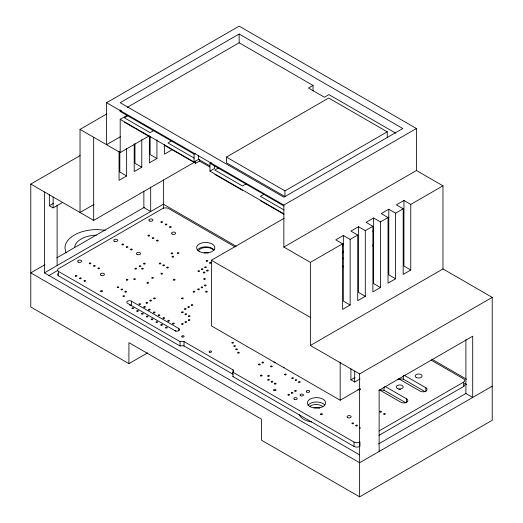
<?xml version="1.0" encoding="UTF-8"?>
<svg xmlns="http://www.w3.org/2000/svg" width="523" height="523" viewBox="0 0 523 523"><rect width="100%" height="100%" fill="white"/><g stroke="black" fill="none" stroke-linecap="round" stroke-linejoin="round"><path stroke-width="0.78" d="M342.31 253.616L343.127 251.635M342.526 252.661L343.284 251.092M106.555 102.704L239.148 26.15L416.445 128.514L416.445 170.511L283.852 247.065L283.852 205.068L106.555 102.704L106.555 144.701L120.656 136.555M239.148 34.021L120.192 102.704L283.852 197.191L402.808 128.514L239.148 34.021L239.148 42.775L127.226 107.392M94.14 204.362L80.032 212.508L80.032 129.39L106.633 114.034M120.192 109.863L120.192 111.451L121.598 110.641M149.048 135.915L120.192 152.572L120.192 119.329L127.226 115.263M127.926 115.766L124.396 117.806L150.068 132.626L153.945 130.384M147.715 352.79L128.906 363.648L30.785 306.994L30.785 184.07L80.156 155.566M49.345 194.791L49.345 205.729L53.405 203.382M49.345 205.729L53.137 207.912L62.603 202.447M171.171 141.079L167.942 142.949L194.216 158.116M126.631 148.323L126.631 175.976L119.054 180.35L119.054 151.075M141.785 139.576L141.785 167.229L134.208 171.603L134.208 143.949M156.939 139.772L156.939 158.482L149.362 162.856L149.362 136.013M172.093 149.728L164.516 154.108L164.516 144.348M120.192 111.451L194.066 154.102L195.367 153.357M313.022 90.937L313.022 85.426L308.478 88.047L324.391 97.239L328.934 94.611L395.774 133.202M120.192 119.329L194.066 161.98L198.609 159.352L209.677 165.745M30.785 184.07L93.669 220.379L194.327 162.267M165.275 145.793L195.602 163.287L199.479 161.051L209.788 167M283.852 213.815L209.978 171.165L209.978 163.294L211.279 162.542M387.236 131.822L284.943 190.875L284.943 196.563L226.413 162.771L226.413 157.083L328.706 98.03L387.236 131.822L387.236 137.51M44.886 264.73L30.785 272.875L359.621 462.731L492.215 386.177M56.876 257.806L144.335 207.317M209.978 171.165L214.522 168.543L214.522 165.392M218.725 167.785L214.848 170.027L242.509 185.998L246.385 183.756M44.422 191.948L44.422 272.875L163.379 204.192L236.174 246.222M48.646 275.686L57.798 270.404M263.612 194.451L260.382 196.315L283.969 209.939M283.852 205.068L416.445 128.514M359.981 388.785L340.172 400.226L211.403 325.881L211.403 260.264L284.277 218.189M350.149 239.41L343.33 235.468L335.753 239.848L342.572 243.783L342.572 309.4L350.149 305.027L350.149 239.41L357.725 235.036L357.725 300.653L365.302 296.28L365.302 230.656L372.879 226.282L372.879 291.899L380.456 287.526L380.456 221.909L373.638 217.973L366.061 222.347L372.879 226.282M365.302 230.656L358.484 226.721L350.907 231.094L357.725 235.036M395.61 213.162L388.792 209.226L381.215 213.6L388.033 217.535L388.033 283.152L395.61 278.779L395.61 213.162L403.187 208.788L403.187 274.405L410.764 270.031L410.764 204.415L442.968 185.822L442.968 268.94L310.374 345.487L310.374 262.376L283.852 247.065M410.764 204.415L403.946 200.472L396.369 204.846L403.187 208.788M310.374 262.376L343.33 243.345M380.456 221.909L388.792 217.097M310.374 345.487L359.621 373.925L492.215 297.371L492.215 420.296L359.621 496.85L261.5 440.203L261.5 419.204L128.906 342.65L128.906 363.648M350.907 368.892L350.907 379.829L354.967 377.488M350.907 379.829L354.699 382.019L360.105 378.894M378.972 431.004L463.528 382.182A4.079 2.36 0 0 0 463.528 378.848L431.155 360.157M378.972 435.378L463.528 386.556A4.079 2.36 0 0 0 464.685 384.582M378.626 443.883L465.908 393.492L465.888 339.61M398.395 378.881L403.292 379.11L425.192 391.76M397.473 379.345L399.918 379.463L420.126 391.126A4.079 2.36 0 0 0 425.905 391.126A4.079 2.36 0 0 0 425.905 387.791L403.998 375.148M358.771 389.027L360.399 389.105M379.149 389.995L384.045 390.223L405.953 402.873M357.85 389.491L360.295 389.609M379.044 390.491L380.679 390.57L400.886 402.239A4.079 2.36 0 0 0 406.659 402.239A4.079 2.36 0 0 0 406.659 398.905L384.751 386.255M105.398 230.231L97.082 229.597A32.145 18.56 0 0 0 64.937 248.157L66.029 252.962M239.148 42.775L313.022 85.426M416.445 170.511L442.968 185.822M442.968 268.94L492.215 297.371M226.413 157.083L284.943 190.875M410.764 270.031L403.946 266.096L403.946 200.472M209.978 163.294L283.852 205.944M124.396 122.179L150.068 137M214.848 174.401L242.509 190.372M260.382 200.688L283.969 214.312M395.61 278.779L388.792 274.843L388.792 209.226M156.939 158.482L150.121 154.54L150.121 136.719M380.456 287.526L373.638 283.59L373.638 217.973M80.032 129.39L120.192 152.572M141.785 167.229L134.967 163.294L134.967 143.851M365.302 296.28L358.484 292.337L358.484 226.721M126.631 175.976L119.813 172.041L119.813 151.788M350.149 305.027L343.33 301.091L343.33 235.468M431.933 359.242L466.562 379.24M235.095 246.941L168.589 208.572A4.217 2.438 0 0 0 162.627 208.572L58.7 268.567A3.543 2.046 0 0 0 58.471 271.437L58.471 275.811L180.043 346.004A4.668 2.693 0 0 1 184.018 345.951L233.062 374.278M464.444 383.261L466.562 384.49M465.888 393.499L472.707 397.441L472.707 336.197L379.129 390.223L379.129 451.467M211.403 260.264L310.453 317.448M175.918 331.229L127.599 303.333A2.68 1.549 0 0 1 127.599 301.15A2.68 1.549 0 0 1 131.384 301.15L178.742 328.49L178.742 330.673A2.68 1.549 0 0 1 174.957 330.673M58.471 271.437L180.043 341.624A4.668 2.693 0 0 1 184.018 341.578L233.062 369.905L233.062 372.821M232.944 372.206L354.019 442.072A4.223 2.438 0 0 0 359.942 441.987L359.942 446.361A4.223 2.438 0 0 1 354.019 446.446L232.944 376.58L232.944 372.206A4.668 2.693 0 0 0 233.062 369.905M44.422 272.875L359.621 454.853M463.528 382.182L463.528 386.556M425.905 387.791L425.905 391.439M406.659 398.905L406.659 402.553M403.292 375.468L403.292 379.11M384.045 387.308L384.045 390.223M359.7 388.524L359.7 390.145M359.621 373.925L359.621 496.85M354.699 371.082L354.699 382.019M354.019 442.072L354.019 446.446M340.172 362.151L340.172 400.226M199.479 159.593L199.479 161.051M198.609 155.416L198.609 159.352M195.602 161.104L195.602 163.287M194.066 154.102L194.066 161.98M184.018 341.578L184.018 345.951M180.043 341.624L180.043 346.004M163.379 179.919L163.379 208.697M150.689 187.025L150.689 211.521L143.871 207.585L143.871 191.255M131.384 301.15L131.384 305.524A2.68 1.549 0 0 0 129.495 305.066M93.669 137.261L93.669 220.379M57.112 205.121L57.112 265.547M53.137 196.975L53.137 207.912M372.912 230.931A24.071 13.899 -60 0 1 373.618 232.964M373.579 243.156A24.071 13.899 -60 0 1 372.86 246.006M343.35 266.933A24.071 13.899 -60 0 1 342.388 265.762M342.454 246.065A24.071 13.899 -60 0 1 343.363 243.927M343.029 258.473A6.531 3.766 -60 0 1 342.402 257.643M343.258 258.846A6.701 3.87 -60 0 1 342.513 258.14M233.153 376.312A4.668 2.693 0 0 1 232.944 376.58M58.471 275.811A3.543 2.046 0 0 1 57.818 273.686M178.742 328.49A2.68 1.549 0 0 1 178.742 330.673M275.399 362.57A0.817 0.471 0 0 1 274.248 362.57A0.817 0.471 0 0 1 274.248 361.903M360.255 428.245A0.817 0.471 0 0 1 359.654 427.794A0.817 0.471 0 0 1 360.255 427.337M284.237 367.695A0.817 0.471 0 0 1 283.662 367.113M308.008 405.377A9.107 5.256 0 0 1 316.036 402.004A9.107 5.256 0 0 1 324.639 404.874M197.23 250.216A9.107 5.256 0 0 1 205.742 246.83A9.107 5.256 0 0 1 214.253 250.216M398.801 389.374A3.484 2.014 0 0 1 400.605 389.374M74.599 247.595A22.502 12.99 0 0 1 96.343 235.173M311.545 421.911A17.409 10.055 0 0 1 299.234 414.804M198.426 250.896A8.035 4.642 0 0 1 205.67 247.464A8.035 4.642 0 0 1 213.619 250.327M310.374 405.861A8.035 4.642 0 0 1 323.011 406.822M204.107 252.864A8.035 4.642 0 0 1 208.265 252.864M313.977 407.724A8.035 4.642 0 0 1 319.697 408.064M114.308 241.227A2.04 1.177 0 0 0 117.721 240.704A2.04 1.177 0 0 0 115.223 239.259A2.04 1.177 0 0 0 114.308 241.227M201.362 287.709A0.817 0.471 0 0 0 202.721 287.5A0.817 0.471 0 0 0 201.728 286.924A0.817 0.471 0 0 0 201.362 287.709M347.658 417.622A2.04 1.177 0 0 0 351.077 417.093A2.04 1.177 0 0 0 348.573 415.648A2.04 1.177 0 0 0 347.658 417.622M100.952 275.19A2.04 1.177 0 0 0 104.371 274.66A2.04 1.177 0 0 0 101.867 273.215A2.04 1.177 0 0 0 100.952 275.19M172.165 234.075A2.04 1.177 0 0 0 175.578 233.546A2.04 1.177 0 0 0 173.08 232.101A2.04 1.177 0 0 0 172.165 234.075M199.302 251.432A9.107 5.256 0 0 0 214.541 249.079A9.107 5.256 0 0 0 203.388 242.639A9.107 5.256 0 0 0 199.302 251.432M310.08 406.6A9.107 5.256 0 0 0 325.313 404.24A9.107 5.256 0 0 0 314.16 397.8A9.107 5.256 0 0 0 310.08 406.6M149.434 220.954A2.04 1.177 0 0 0 152.847 220.425A2.04 1.177 0 0 0 150.349 218.98A2.04 1.177 0 0 0 149.434 220.954M137.039 254.355A2.04 1.177 0 0 0 140.452 253.825A2.04 1.177 0 0 0 137.954 252.38A2.04 1.177 0 0 0 137.039 254.355M78.221 262.062A2.04 1.177 0 0 0 81.64 261.533A2.04 1.177 0 0 0 79.136 260.094A2.04 1.177 0 0 0 78.221 262.062M209.488 352.182A1.229 0.706 0 0 0 211.54 351.868A1.229 0.706 0 0 0 210.037 350.998A1.229 0.706 0 0 0 209.488 352.182M273.96 390.518A1.229 0.706 0 0 0 276.013 390.197A1.229 0.706 0 0 0 274.51 389.334A1.229 0.706 0 0 0 273.96 390.518M182.063 336.904A1.229 0.706 0 0 0 184.116 336.59A1.229 0.706 0 0 0 182.612 335.72A1.229 0.706 0 0 0 182.063 336.904M173.695 280.067A0.817 0.471 0 0 0 175.055 279.857A0.817 0.471 0 0 0 174.061 279.282A0.817 0.471 0 0 0 173.695 280.067M152.043 278.125A0.817 0.471 0 0 0 153.402 277.916A0.817 0.471 0 0 0 152.409 277.34A0.817 0.471 0 0 0 152.043 278.125M181.873 298.679A0.817 0.471 0 0 0 183.233 298.47A0.817 0.471 0 0 0 182.239 297.894A0.817 0.471 0 0 0 181.873 298.679M235.997 349.652A0.817 0.471 0 0 0 237.357 349.442A0.817 0.471 0 0 0 236.363 348.867A0.817 0.471 0 0 0 235.997 349.652M237.919 352.986A0.817 0.471 0 0 0 239.286 352.777A0.817 0.471 0 0 0 238.285 352.201A0.817 0.471 0 0 0 237.919 352.986M163.111 265.625A0.817 0.471 0 0 0 164.47 265.416A0.817 0.471 0 0 0 163.47 264.841A0.817 0.471 0 0 0 163.111 265.625M121.251 289.794A0.817 0.471 0 0 0 122.611 289.579A0.817 0.471 0 0 0 121.617 289.003A0.817 0.471 0 0 0 121.251 289.794M206.408 261.18A0.817 0.471 0 0 0 207.775 260.97A0.817 0.471 0 0 0 206.775 260.395A0.817 0.471 0 0 0 206.408 261.18M232.147 342.99A0.817 0.471 0 0 0 233.513 342.774A0.817 0.471 0 0 0 232.513 342.199A0.817 0.471 0 0 0 232.147 342.99M166.955 267.848A0.817 0.471 0 0 0 168.321 267.639A0.817 0.471 0 0 0 167.321 267.063A0.817 0.471 0 0 0 166.955 267.848M125.095 292.017A0.817 0.471 0 0 0 126.461 291.801A0.817 0.471 0 0 0 125.461 291.226A0.817 0.471 0 0 0 125.095 292.017M209.775 263.128A0.817 0.471 0 0 0 211.142 262.912A0.817 0.471 0 0 0 210.141 262.337A0.817 0.471 0 0 0 209.775 263.128M234.075 346.318A0.817 0.471 0 0 0 235.442 346.108A0.817 0.471 0 0 0 234.441 345.533A0.817 0.471 0 0 0 234.075 346.318M100.946 291.514A0.954 0.549 0 0 0 102.541 291.265A0.954 0.549 0 0 0 101.37 290.592A0.954 0.549 0 0 0 100.946 291.514M320.821 414.569A0.954 0.549 0 0 0 322.416 414.327A0.954 0.549 0 0 0 321.246 413.654A0.954 0.549 0 0 0 320.821 414.569M262.219 362.851A0.817 0.471 0 0 0 263.585 362.635A0.817 0.471 0 0 0 262.585 362.06A0.817 0.471 0 0 0 262.219 362.851M258.852 364.793A0.817 0.471 0 0 0 260.219 364.583A0.817 0.471 0 0 0 259.218 364.008A0.817 0.471 0 0 0 258.852 364.793M159.502 263.821A0.817 0.471 0 0 0 160.862 263.605A0.817 0.471 0 0 0 159.868 263.03A0.817 0.471 0 0 0 159.502 263.821M171.289 253.681A0.817 0.471 0 0 0 172.649 253.472A0.817 0.471 0 0 0 171.655 252.897A0.817 0.471 0 0 0 171.289 253.681M117.4 287.572A0.817 0.471 0 0 0 118.76 287.356A0.817 0.471 0 0 0 117.767 286.781A0.817 0.471 0 0 0 117.4 287.572M134.045 279.4A0.817 0.471 0 0 0 135.411 279.19A0.817 0.471 0 0 0 134.411 278.615A0.817 0.471 0 0 0 134.045 279.4M141.936 268.959A0.817 0.471 0 0 0 143.302 268.75A0.817 0.471 0 0 0 142.302 268.168A0.817 0.471 0 0 0 141.936 268.959M206.892 270.901A0.817 0.471 0 0 0 208.252 270.692A0.817 0.471 0 0 0 207.258 270.116A0.817 0.471 0 0 0 206.892 270.901M185.24 322.292A0.817 0.471 0 0 0 186.6 322.083A0.817 0.471 0 0 0 185.606 321.508A0.817 0.471 0 0 0 185.24 322.292M267.998 376.181A0.817 0.471 0 0 0 269.358 375.972A0.817 0.471 0 0 0 268.358 375.396A0.817 0.471 0 0 0 267.998 376.181M270.881 366.734A0.817 0.471 0 0 0 272.248 366.525A0.817 0.471 0 0 0 271.247 365.95A0.817 0.471 0 0 0 270.881 366.734M284.832 374.795A0.817 0.471 0 0 0 286.199 374.579A0.817 0.471 0 0 0 285.198 374.004A0.817 0.471 0 0 0 284.832 374.795M203.525 272.849A0.817 0.471 0 0 0 204.885 272.633A0.817 0.471 0 0 0 203.885 272.058A0.817 0.471 0 0 0 203.525 272.849M188.607 320.351A0.817 0.471 0 0 0 189.973 320.135A0.817 0.471 0 0 0 188.973 319.56A0.817 0.471 0 0 0 188.607 320.351M204.003 279.236A0.817 0.471 0 0 0 205.369 279.027A0.817 0.471 0 0 0 204.369 278.452A0.817 0.471 0 0 0 204.003 279.236M181.873 324.234A0.817 0.471 0 0 0 183.233 324.025A0.817 0.471 0 0 0 182.239 323.449A0.817 0.471 0 0 0 181.873 324.234M260.781 375.906A0.817 0.471 0 0 0 262.141 375.691A0.817 0.471 0 0 0 261.14 375.115A0.817 0.471 0 0 0 260.781 375.906M126.54 247.294A0.817 0.471 0 0 0 127.906 247.078A0.817 0.471 0 0 0 126.906 246.503A0.817 0.471 0 0 0 126.54 247.294M122.212 244.79A0.817 0.471 0 0 0 123.572 244.581A0.817 0.471 0 0 0 122.578 244.006A0.817 0.471 0 0 0 122.212 244.79M130.874 249.791A0.817 0.471 0 0 0 132.234 249.582A0.817 0.471 0 0 0 131.234 249.007A0.817 0.471 0 0 0 130.874 249.791M93.826 266.181A0.817 0.471 0 0 0 95.186 265.972A0.817 0.471 0 0 0 94.192 265.396A0.817 0.471 0 0 0 93.826 266.181M98.154 268.678A0.817 0.471 0 0 0 99.514 268.469A0.817 0.471 0 0 0 98.52 267.894A0.817 0.471 0 0 0 98.154 268.678M89.492 263.677A0.817 0.471 0 0 0 90.858 263.468A0.817 0.471 0 0 0 89.858 262.892A0.817 0.471 0 0 0 89.492 263.677M79.869 278.681A0.817 0.471 0 0 0 81.235 278.471A0.817 0.471 0 0 0 80.235 277.896A0.817 0.471 0 0 0 79.869 278.681M75.541 276.183A0.817 0.471 0 0 0 76.901 275.967A0.817 0.471 0 0 0 75.907 275.392A0.817 0.471 0 0 0 75.541 276.183M84.203 281.178A0.817 0.471 0 0 0 85.563 280.969A0.817 0.471 0 0 0 84.569 280.393A0.817 0.471 0 0 0 84.203 281.178M156.854 240.9A0.817 0.471 0 0 0 158.214 240.691A0.817 0.471 0 0 0 157.22 240.116A0.817 0.471 0 0 0 156.854 240.9M152.52 238.403A0.817 0.471 0 0 0 153.886 238.194A0.817 0.471 0 0 0 152.886 237.619A0.817 0.471 0 0 0 152.52 238.403M148.192 235.899A0.817 0.471 0 0 0 149.552 235.69A0.817 0.471 0 0 0 148.558 235.115A0.817 0.471 0 0 0 148.192 235.899M143.864 263.958A0.817 0.471 0 0 0 145.224 263.749A0.817 0.471 0 0 0 144.23 263.174A0.817 0.471 0 0 0 143.864 263.958M139.53 266.455A0.817 0.471 0 0 0 140.896 266.246A0.817 0.471 0 0 0 139.896 265.671A0.817 0.471 0 0 0 139.53 266.455M135.202 268.959A0.817 0.471 0 0 0 136.562 268.75A0.817 0.471 0 0 0 135.568 268.168A0.817 0.471 0 0 0 135.202 268.959M165.516 224.792A0.817 0.471 0 0 0 166.876 224.583A0.817 0.471 0 0 0 165.876 224.007A0.817 0.471 0 0 0 165.516 224.792M169.844 227.289A0.817 0.471 0 0 0 171.204 227.08A0.817 0.471 0 0 0 170.21 226.505A0.817 0.471 0 0 0 169.844 227.289M161.182 222.288A0.817 0.471 0 0 0 162.548 222.079A0.817 0.471 0 0 0 161.548 221.504A0.817 0.471 0 0 0 161.182 222.288M356.045 425.905A0.817 0.471 0 0 0 357.405 425.696A0.817 0.471 0 0 0 356.405 425.121A0.817 0.471 0 0 0 356.045 425.905M352.195 423.682A0.817 0.471 0 0 0 353.555 423.473A0.817 0.471 0 0 0 352.561 422.898A0.817 0.471 0 0 0 352.195 423.682M383.947 414.236A0.817 0.471 0 0 0 385.314 414.026A0.817 0.471 0 0 0 384.313 413.451A0.817 0.471 0 0 0 383.947 414.236M380.097 412.013A0.817 0.471 0 0 0 381.463 411.804A0.817 0.471 0 0 0 380.463 411.228A0.817 0.471 0 0 0 380.097 412.013M153.965 298.679A0.817 0.471 0 0 0 155.331 298.47A0.817 0.471 0 0 0 154.331 297.894A0.817 0.471 0 0 0 153.965 298.679M146.27 303.124A0.817 0.471 0 0 0 147.63 302.915A0.817 0.471 0 0 0 146.636 302.34A0.817 0.471 0 0 0 146.27 303.124M150.114 300.902A0.817 0.471 0 0 0 151.48 300.692A0.817 0.471 0 0 0 150.48 300.117A0.817 0.471 0 0 0 150.114 300.902M204.964 267.567A0.817 0.471 0 0 0 206.33 267.358A0.817 0.471 0 0 0 205.33 266.782A0.817 0.471 0 0 0 204.964 267.567M201.597 269.515A0.817 0.471 0 0 0 202.963 269.306A0.817 0.471 0 0 0 201.963 268.724A0.817 0.471 0 0 0 201.597 269.515M198.23 271.457A0.817 0.471 0 0 0 199.59 271.247A0.817 0.471 0 0 0 198.596 270.672A0.817 0.471 0 0 0 198.23 271.457M191.496 305.347A0.817 0.471 0 0 0 192.856 305.138A0.817 0.471 0 0 0 191.863 304.563A0.817 0.471 0 0 0 191.496 305.347M188.13 307.289A0.817 0.471 0 0 0 189.489 307.079A0.817 0.471 0 0 0 188.489 306.504A0.817 0.471 0 0 0 188.13 307.289M184.756 309.237A0.817 0.471 0 0 0 186.123 309.028A0.817 0.471 0 0 0 185.122 308.452A0.817 0.471 0 0 0 184.756 309.237M204.728 285.767A0.817 0.471 0 0 0 206.088 285.551A0.817 0.471 0 0 0 205.094 284.976A0.817 0.471 0 0 0 204.728 285.767M197.995 289.657A0.817 0.471 0 0 0 199.355 289.441A0.817 0.471 0 0 0 198.354 288.866A0.817 0.471 0 0 0 197.995 289.657M188.607 316.461A0.817 0.471 0 0 0 189.973 316.245A0.817 0.471 0 0 0 188.973 315.67A0.817 0.471 0 0 0 188.607 316.461M185.24 314.513A0.817 0.471 0 0 0 186.6 314.303A0.817 0.471 0 0 0 185.606 313.728A0.817 0.471 0 0 0 185.24 314.513M181.873 312.571A0.817 0.471 0 0 0 183.233 312.362A0.817 0.471 0 0 0 182.239 311.78A0.817 0.471 0 0 0 181.873 312.571M294.939 391.184A0.817 0.471 0 0 0 296.299 390.969A0.817 0.471 0 0 0 295.305 390.393A0.817 0.471 0 0 0 294.939 391.184M291.573 393.126A0.817 0.471 0 0 0 292.932 392.917A0.817 0.471 0 0 0 291.939 392.342A0.817 0.471 0 0 0 291.573 393.126M288.206 395.068A0.817 0.471 0 0 0 289.565 394.858A0.817 0.471 0 0 0 288.565 394.283A0.817 0.471 0 0 0 288.206 395.068M298.79 382.293A0.817 0.471 0 0 0 300.15 382.084A0.817 0.471 0 0 0 299.156 381.509A0.817 0.471 0 0 0 298.79 382.293M295.423 380.345A0.817 0.471 0 0 0 296.783 380.136A0.817 0.471 0 0 0 295.783 379.561A0.817 0.471 0 0 0 295.423 380.345M292.05 378.404A0.817 0.471 0 0 0 293.416 378.194A0.817 0.471 0 0 0 292.416 377.619A0.817 0.471 0 0 0 292.05 378.404M274.732 383.96A0.817 0.471 0 0 0 276.092 383.751A0.817 0.471 0 0 0 275.098 383.176A0.817 0.471 0 0 0 274.732 383.96M271.365 382.012A0.817 0.471 0 0 0 272.725 381.803A0.817 0.471 0 0 0 271.731 381.228A0.817 0.471 0 0 0 271.365 382.012M267.998 380.071A0.817 0.471 0 0 0 269.358 379.861A0.817 0.471 0 0 0 268.358 379.286A0.817 0.471 0 0 0 267.998 380.071M126.54 280.067A0.817 0.471 0 0 0 127.906 279.857A0.817 0.471 0 0 0 126.906 279.282A0.817 0.471 0 0 0 126.54 280.067M123.173 296.456A0.817 0.471 0 0 0 124.533 296.247A0.817 0.471 0 0 0 123.539 295.672A0.817 0.471 0 0 0 123.173 296.456M147.231 283.126A0.817 0.471 0 0 0 148.591 282.917A0.817 0.471 0 0 0 147.597 282.335A0.817 0.471 0 0 0 147.231 283.126M172.25 257.015A0.817 0.471 0 0 0 173.61 256.8A0.817 0.471 0 0 0 172.616 256.224A0.817 0.471 0 0 0 172.25 257.015M161.182 273.96A0.817 0.471 0 0 0 162.548 273.745A0.817 0.471 0 0 0 161.548 273.169A0.817 0.471 0 0 0 161.182 273.96M177.539 253.4A0.817 0.471 0 0 0 178.905 253.191A0.817 0.471 0 0 0 177.905 252.616A0.817 0.471 0 0 0 177.539 253.4M193.418 292.017A0.817 0.471 0 0 0 194.785 291.801A0.817 0.471 0 0 0 193.785 291.226A0.817 0.471 0 0 0 193.418 292.017M205.931 292.017A0.817 0.471 0 0 0 207.291 291.801A0.817 0.471 0 0 0 206.291 291.226A0.817 0.471 0 0 0 205.931 292.017M416.184 377.423A3.484 2.014 0 0 0 422.009 376.521A3.484 2.014 0 0 0 417.746 374.063A3.484 2.014 0 0 0 416.184 377.423M397.245 388.36A3.484 2.014 0 0 0 403.07 387.458A3.484 2.014 0 0 0 398.801 384.993A3.484 2.014 0 0 0 397.245 388.36M172.871 323.874A0.817 0.471 0 0 0 174.237 323.665A0.817 0.471 0 0 0 173.237 323.09A0.817 0.471 0 0 0 172.871 323.874M168.066 321.096A0.817 0.471 0 0 0 169.426 320.887A0.817 0.471 0 0 0 168.426 320.311A0.817 0.471 0 0 0 168.066 321.096M163.254 318.317A0.817 0.471 0 0 0 164.614 318.108A0.817 0.471 0 0 0 163.614 317.533A0.817 0.471 0 0 0 163.254 318.317M158.443 315.539A0.817 0.471 0 0 0 159.803 315.33A0.817 0.471 0 0 0 158.802 314.754A0.817 0.471 0 0 0 158.443 315.539M153.631 312.767A0.817 0.471 0 0 0 154.991 312.551A0.817 0.471 0 0 0 153.991 311.976A0.817 0.471 0 0 0 153.631 312.767M148.82 309.989A0.817 0.471 0 0 0 150.179 309.773A0.817 0.471 0 0 0 149.186 309.198A0.817 0.471 0 0 0 148.82 309.989M144.008 307.21A0.817 0.471 0 0 0 145.368 307.001A0.817 0.471 0 0 0 144.374 306.419A0.817 0.471 0 0 0 144.008 307.21M139.196 304.432A0.817 0.471 0 0 0 140.556 304.223A0.817 0.471 0 0 0 139.563 303.647A0.817 0.471 0 0 0 139.196 304.432M165.85 327.928A0.817 0.471 0 0 0 167.216 327.718A0.817 0.471 0 0 0 166.216 327.143A0.817 0.471 0 0 0 165.85 327.928M161.038 325.156A0.817 0.471 0 0 0 162.405 324.94A0.817 0.471 0 0 0 161.404 324.365A0.817 0.471 0 0 0 161.038 325.156M156.227 322.377A0.817 0.471 0 0 0 157.593 322.161A0.817 0.471 0 0 0 156.593 321.586A0.817 0.471 0 0 0 156.227 322.377M151.415 319.599A0.817 0.471 0 0 0 152.781 319.39A0.817 0.471 0 0 0 151.781 318.808A0.817 0.471 0 0 0 151.415 319.599M146.603 316.82A0.817 0.471 0 0 0 147.97 316.611A0.817 0.471 0 0 0 146.97 316.036A0.817 0.471 0 0 0 146.603 316.82M141.792 314.042A0.817 0.471 0 0 0 143.158 313.833A0.817 0.471 0 0 0 142.158 313.257A0.817 0.471 0 0 0 141.792 314.042M136.98 311.263A0.817 0.471 0 0 0 138.347 311.054A0.817 0.471 0 0 0 137.346 310.479A0.817 0.471 0 0 0 136.98 311.263M132.169 308.485A0.817 0.471 0 0 0 133.535 308.276A0.817 0.471 0 0 0 132.535 307.701A0.817 0.471 0 0 0 132.169 308.485M294.312 399.324A1.706 0.981 0 0 0 297.162 398.879A1.706 0.981 0 0 0 295.077 397.676A1.706 0.981 0 0 0 294.312 399.324M300.562 395.708A1.706 0.981 0 0 0 303.412 395.27A1.706 0.981 0 0 0 301.326 394.067A1.706 0.981 0 0 0 300.562 395.708M306.818 392.1A1.706 0.981 0 0 0 309.668 391.662A1.706 0.981 0 0 0 307.583 390.452A1.706 0.981 0 0 0 306.818 392.1"/></g></svg>
